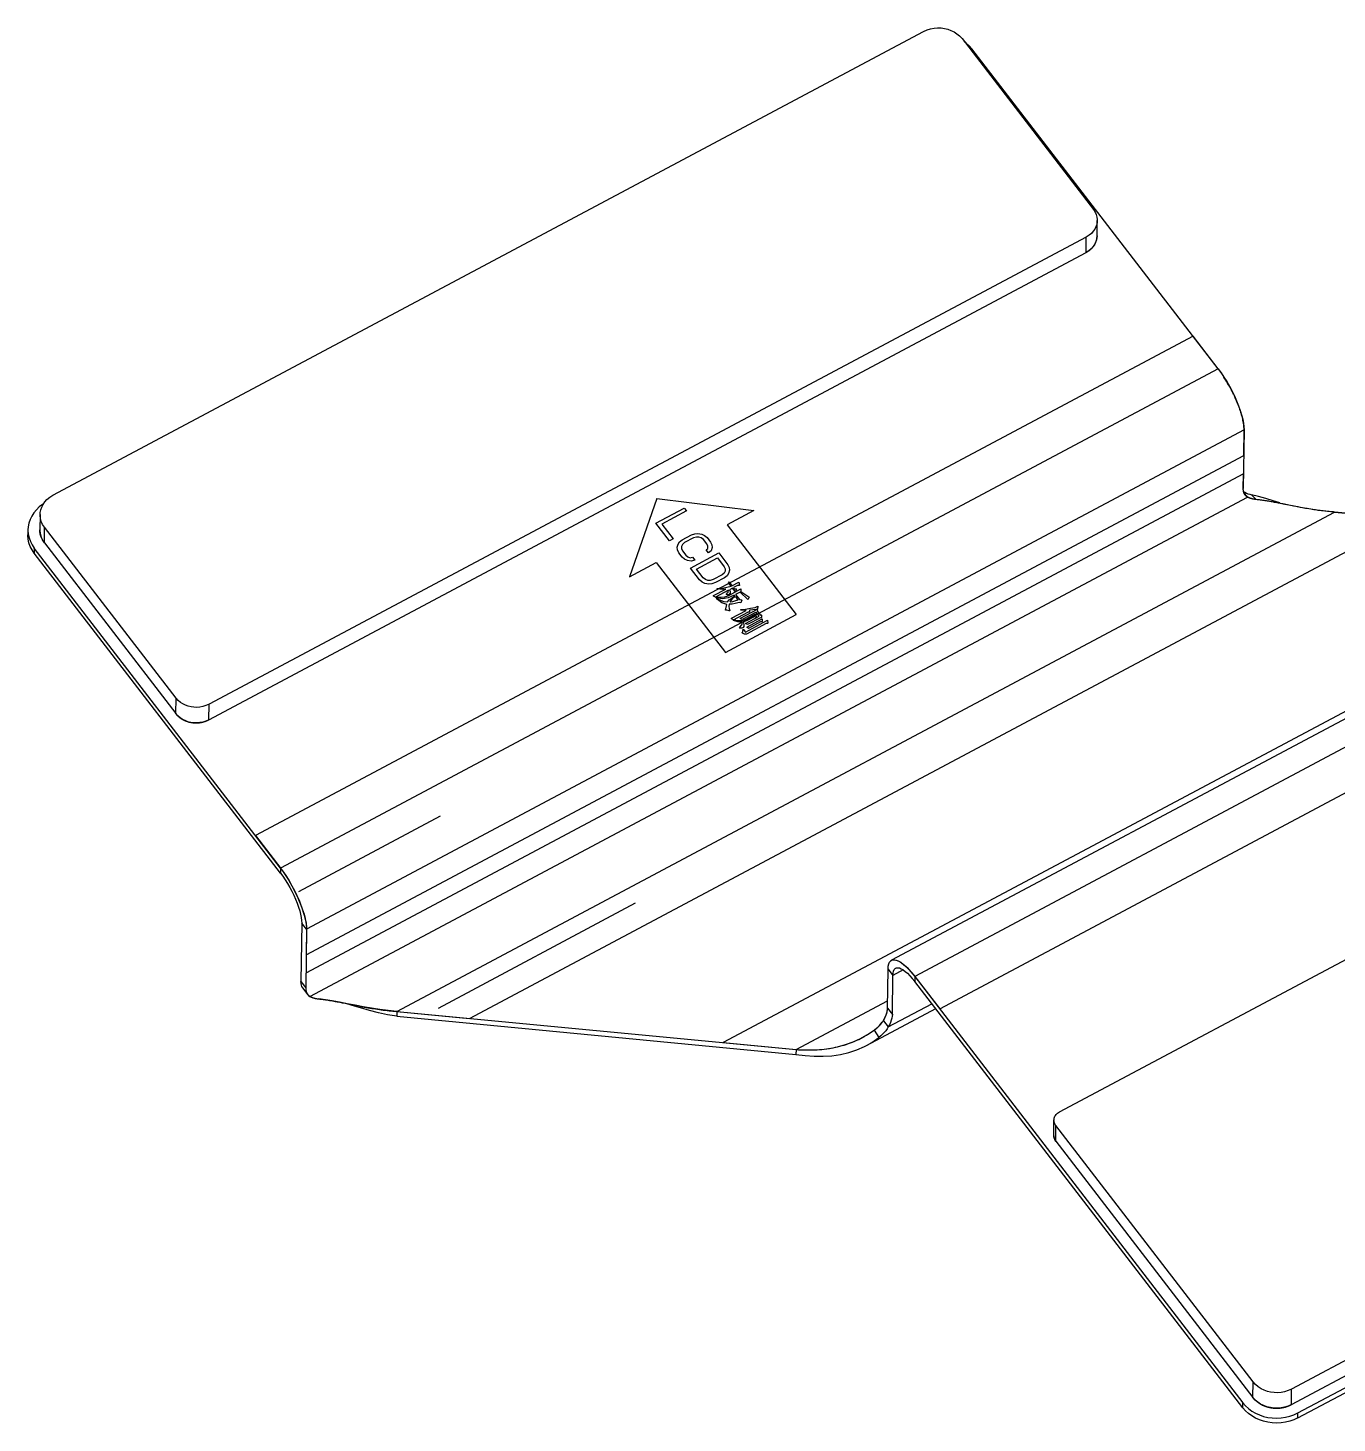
# Model space of a CAD drawing. Header units: millimetres. Extents: x 0 to 420, y 0 to 297.
# Drawn here: x 319.24 to 335.68, y 101.7 to 119.21 of the extents above; entities that cross this region are included whole.
import ezdxf

# ---------------------------------------------------------------- set-up
doc = ezdxf.new("R2010")
doc.units = ezdxf.units.MM
doc.header["$LTSCALE"] = 23.1
doc.layers.get('0').update_dxf_attribs({"linetype": 'CONTINUOUS'})
doc.layers.add('00_COSMETICS', color=7, linetype='CONTINUOUS')

msp = doc.modelspace()

# ---------------------------------------------------------------- linework, layer by layer
at = {"color": 7}
for p, q in [((334.1805, 114.9321), (331.0892, 118.9488)), ((334.5072, 114.1637), (334.4974, 113.428)), ((341.8527, 113.7746), (330.0805, 107.5056)), ((334.5017, 113.3906), (334.5178, 113.3807)), ((334.549, 113.3218), (334.505, 113.3789)), ((335.0179, 113.2298), (334.9227, 113.2485)), ((335.1165, 113.2102), (335.0179, 113.2298)), ((335.6409, 113.1334), (339.8865, 112.7276)), ((319.2375, 112.9102), (319.2367, 112.8484)), ((319.2412, 112.8545), (319.2513, 112.8084)), ((322.4083, 108.663), (319.317, 112.6797)), ((322.4075, 108.6012), (319.3162, 112.6179)), ((322.6744, 107.9734), (322.6647, 107.2377)), ((322.735, 107.8947), (322.7253, 107.1589)), ((330.0305, 106.9061), (330.037, 107.3958)), ((330.0911, 106.8273), (330.0976, 107.317)), ((334.4914, 101.8887), (330.3718, 107.2415)), ((330.3726, 107.3034), (334.4922, 101.9506)), ((322.6889, 107.1566), (322.7495, 107.0779)), ((323.307, 106.9396), (323.2283, 106.9641)), ((323.8688, 106.8643), (323.8679, 106.8025)), ((323.8688, 106.8643), (328.8818, 106.3852)), ((329.7651, 106.4364), (330.6349, 106.8996)), ((323.8679, 106.8025), (328.881, 106.3234)), ((329.9779, 106.7474), (330.0385, 106.6687)), ((328.8818, 106.3852), (328.881, 106.3234)), ((335.1832, 101.8229), (339.3876, 104.0618)), ((335.1824, 101.761), (339.3867, 104)), ((334.4922, 101.9506), (334.5254, 101.9124))]:
    msp.add_line(p, q, dxfattribs=at)
at = {"color": 9}
for p, q in [((334.1805, 114.9321), (322.4083, 108.663)), ((334.5072, 114.1637), (322.735, 107.8947)), ((342.1448, 113.5724), (330.3726, 107.3034)), ((334.6602, 113.2898), (334.6015, 113.3492)), ((322.7768, 107.0527), (334.549, 113.3218)), ((323.8688, 106.8643), (335.6409, 113.1334)), ((319.317, 112.6797), (319.3162, 112.6179)), ((322.4083, 108.663), (322.4075, 108.6012)), ((322.735, 107.8947), (322.6744, 107.9734)), ((330.037, 107.3958), (330.0976, 107.317)), ((330.2274, 107.3862), (330.0976, 107.317)), ((322.6647, 107.2377), (322.7253, 107.1589)), ((330.3726, 107.3034), (330.3718, 107.2415)), ((328.8818, 106.3852), (330.0317, 106.9976)), ((330.0305, 106.9061), (330.0911, 106.8273)), ((330.0385, 106.6687), (330.5877, 106.9611)), ((329.8615, 106.6289), (329.9195, 106.5361)), ((334.4914, 101.8887), (334.4922, 101.9506)), ((335.1824, 101.761), (335.1832, 101.8229))]:
    msp.add_line(p, q, dxfattribs=at)
at = {"color": 2}
for p, q in [((327.1356, 113.3032), (326.7904, 112.3197)), ((327.1225, 112.9944), (327.4782, 113.1838)), ((327.1356, 113.3032), (328.3538, 113.1523)), ((327.4782, 113.1838), (327.5068, 113.1467)), ((328.3538, 113.1523), (328.0168, 112.9728)), ((327.2942, 112.7713), (327.1225, 112.9944)), ((327.5068, 113.1467), (327.1965, 112.9814)), ((327.1965, 112.9814), (327.3396, 112.7955)), ((328.0168, 112.9728), (328.885, 111.8448)), ((327.4535, 112.7862), (327.567, 112.8467)), ((327.5956, 112.8095), (327.4821, 112.7491)), ((327.567, 112.8467), (327.6096, 112.8606)), ((327.6306, 112.8194), (327.5956, 112.8095)), ((327.6096, 112.8606), (327.6494, 112.8644)), ((327.6629, 112.8191), (327.6306, 112.8194)), ((327.6494, 112.8644), (327.6987, 112.8557)), ((327.6923, 112.8086), (327.6629, 112.8191)), ((327.719, 112.7878), (327.6923, 112.8086)), ((327.6987, 112.8557), (327.7329, 112.839)), ((327.7329, 112.839), (327.7644, 112.812)), ((327.7644, 112.812), (327.8073, 112.7562)), ((327.3396, 112.7955), (327.2942, 112.7713)), ((327.3885, 112.6905), (327.3996, 112.7314)), ((327.3924, 112.6576), (327.3885, 112.6905)), ((327.4087, 112.6226), (327.3924, 112.6576)), ((327.3996, 112.7314), (327.4204, 112.7599)), ((327.4516, 112.5668), (327.4087, 112.6226)), ((327.4204, 112.7599), (327.4535, 112.7862)), ((327.4434, 112.7023), (327.4426, 112.6756)), ((327.4426, 112.6756), (327.4541, 112.6468)), ((327.4566, 112.7267), (327.4434, 112.7023)), ((327.4541, 112.6468), (327.497, 112.591)), ((327.4821, 112.7491), (327.4566, 112.7267)), ((327.7619, 112.7321), (327.719, 112.7878)), ((327.7546, 112.6583), (327.7726, 112.6766)), ((327.7832, 112.6211), (327.7546, 112.6583)), ((327.7734, 112.7033), (327.7619, 112.7321)), ((327.7726, 112.6766), (327.7734, 112.7033)), ((327.8163, 112.6475), (327.7832, 112.6211)), ((327.8073, 112.7562), (327.8236, 112.7212)), ((327.8275, 112.6884), (327.8163, 112.6475)), ((327.8236, 112.7212), (327.8275, 112.6884)), ((326.7904, 112.3197), (327.1274, 112.4992)), ((327.1274, 112.4992), (327.9956, 111.3711)), ((327.483, 112.5399), (327.4516, 112.5668)), ((327.5172, 112.5232), (327.483, 112.5399)), ((327.497, 112.591), (327.5236, 112.5703)), ((327.5666, 112.5145), (327.5172, 112.5232)), ((327.5236, 112.5703), (327.5531, 112.5597)), ((327.5531, 112.5597), (327.5806, 112.5656)), ((327.5565, 112.4305), (327.9122, 112.6199)), ((327.6092, 112.5284), (327.5666, 112.5145)), ((327.5806, 112.5656), (327.6092, 112.5284)), ((327.6305, 112.4175), (327.8954, 112.5586)), ((327.8954, 112.5586), (327.9813, 112.447)), ((327.9122, 112.6199), (328.0267, 112.4712)), ((327.9813, 112.447), (327.9928, 112.4182)), ((328.0267, 112.4712), (328.0429, 112.4362)), ((327.671, 112.2818), (327.5565, 112.4305)), ((327.7164, 112.306), (327.6305, 112.4175)), ((327.7024, 112.2548), (327.671, 112.2818)), ((327.743, 112.2852), (327.7164, 112.306)), ((327.7725, 112.2747), (327.743, 112.2852)), ((327.8047, 112.2744), (327.7725, 112.2747)), ((327.8398, 112.2843), (327.8047, 112.2744)), ((327.9533, 112.3447), (327.8398, 112.2843)), ((327.9819, 112.3076), (327.8684, 112.2471)), ((327.9788, 112.3671), (327.9533, 112.3447)), ((327.9919, 112.3915), (327.9788, 112.3671)), ((328.015, 112.3339), (327.9819, 112.3076)), ((327.9928, 112.4182), (327.9919, 112.3915)), ((328.0357, 112.3624), (328.015, 112.3339)), ((328.0469, 112.4033), (328.0357, 112.3624)), ((328.0429, 112.4362), (328.0469, 112.4033)), ((327.7366, 112.2381), (327.7024, 112.2548)), ((327.786, 112.2294), (327.7366, 112.2381)), ((327.8258, 112.2331), (327.786, 112.2294)), ((327.8684, 112.2471), (327.8258, 112.2331)), ((327.846, 112.0854), (327.9984, 112.1666)), ((328.0335, 112.152), (327.8698, 112.0648)), ((327.8887, 112.1747), (327.9577, 112.1782)), ((327.8923, 112.17), (327.8887, 112.1747)), ((327.9536, 112.1627), (327.8923, 112.17)), ((327.9984, 112.1666), (327.9536, 112.1627)), ((327.9577, 112.1782), (328.0137, 112.1881)), ((328.0065, 112.1043), (328.0142, 112.1151)), ((328.0102, 112.0996), (328.0065, 112.1043)), ((328.0231, 112.0932), (328.0102, 112.0996)), ((328.0137, 112.1881), (328.0662, 112.2027)), ((328.0142, 112.1151), (328.0275, 112.1288)), ((328.0275, 112.1288), (328.0335, 112.152)), ((328.0335, 112.2452), (328.0411, 112.2559)), ((328.0662, 112.2027), (328.0335, 112.2452)), ((328.036, 112.0867), (328.1884, 112.1679)), ((328.0533, 112.1159), (328.038, 112.0945)), ((328.0411, 112.2559), (328.0775, 112.2087)), ((328.0843, 112.1791), (328.0448, 112.158)), ((328.0448, 112.158), (328.0537, 112.1361)), ((328.0537, 112.1361), (328.0533, 112.1159)), ((328.0775, 112.2087), (328.1622, 112.2538)), ((328.117, 112.1366), (328.0843, 112.1791)), ((328.1464, 112.2121), (328.0956, 112.1851)), ((328.0956, 112.1851), (328.1065, 112.1709)), ((328.1065, 112.1709), (328.1307, 112.1705)), ((328.1227, 112.1396), (328.117, 112.1366)), ((328.1784, 112.1293), (328.1219, 112.0992)), ((328.1219, 112.0992), (328.1728, 112.0331)), ((328.1344, 112.1658), (328.1227, 112.1396)), ((328.1307, 112.1705), (328.1344, 112.1658)), ((328.1707, 112.2117), (328.1464, 112.2121)), ((328.1622, 112.2538), (328.1707, 112.2117)), ((328.2752, 112.0344), (328.1784, 112.1293)), ((328.1884, 112.1679), (328.1897, 112.1353)), ((328.1897, 112.1353), (328.2889, 112.0683)), ((327.844, 112.0777), (327.846, 112.0854)), ((327.8698, 112.0648), (327.844, 112.0777)), ((327.8771, 112.0554), (327.8791, 112.0631)), ((327.9049, 112.0502), (327.8771, 112.0554)), ((327.8791, 112.0631), (327.8847, 112.0661)), ((327.888, 112.0412), (327.8843, 112.0459)), ((327.8843, 112.0459), (327.8936, 112.0442)), ((327.8847, 112.0661), (327.9424, 112.0635)), ((327.9118, 112.0206), (327.888, 112.0412)), ((327.8936, 112.0442), (327.9416, 112.0232)), ((327.9569, 112.0447), (327.9049, 112.0502)), ((327.9485, 111.9936), (327.9118, 112.0206)), ((327.9416, 112.0232), (327.9767, 112.0086)), ((327.9424, 112.0635), (327.9872, 112.0674)), ((328.0115, 111.9738), (327.9485, 111.9936)), ((328.0279, 112.0558), (327.9569, 112.0447)), ((327.9767, 112.0086), (328.0195, 112.0047)), ((327.9872, 112.0674), (328.036, 112.0867)), ((327.997, 111.8996), (328.0115, 111.9738)), ((328.0195, 112.0047), (328.0405, 112.0292)), ((328.038, 112.0945), (328.0231, 112.0932)), ((328.105, 112.0902), (328.0279, 112.0558)), ((328.0413, 111.9764), (328.0389, 111.9485)), ((328.0389, 111.9485), (328.0421, 111.9236)), ((328.0405, 112.0292), (328.0651, 112.049)), ((328.0804, 111.9773), (328.0413, 111.9764)), ((328.0421, 111.9236), (328.049, 111.894)), ((328.053, 112.0026), (328.0683, 112.0241)), ((328.0828, 112.0052), (328.053, 112.0026)), ((328.0651, 112.049), (328.1122, 112.0808)), ((328.0683, 112.0241), (328.0969, 112.0593)), ((328.1159, 111.9829), (328.0804, 111.9773)), ((328.1091, 112.0125), (328.0828, 112.0052)), ((328.0969, 112.0593), (328.1195, 112.0713)), ((328.1122, 112.0808), (328.105, 112.0902)), ((328.1522, 112.0288), (328.1091, 112.0125)), ((328.1684, 111.9975), (328.1159, 111.9829)), ((328.1195, 112.0713), (328.1522, 112.0288)), ((328.1869, 111.994), (328.1684, 111.9975)), ((328.1728, 112.0331), (328.197, 112.0327)), ((328.2006, 112.028), (328.1869, 111.994)), ((328.197, 112.0327), (328.2006, 112.028)), ((328.2487, 111.9138), (328.3104, 111.9267)), ((328.2809, 112.0374), (328.2752, 112.0344)), ((328.2926, 112.0636), (328.2809, 112.0374)), ((328.2889, 112.0683), (328.2926, 112.0636)), ((328.3104, 111.9267), (328.3665, 111.9366)), ((328.3665, 111.9366), (328.404, 111.9499)), ((328.404, 111.9499), (328.3996, 111.9142)), ((327.9956, 111.3711), (328.885, 111.8448)), ((328.0119, 111.9008), (327.997, 111.8996)), ((328.0305, 111.8974), (328.0119, 111.9008)), ((328.0434, 111.891), (328.0305, 111.8974)), ((328.049, 111.894), (328.0434, 111.891)), ((328.0713, 111.7927), (328.0733, 111.8004)), ((328.0713, 111.7927), (328.1342, 111.7729)), ((328.0733, 111.8004), (328.254, 111.8966)), ((328.0951, 111.7721), (328.0971, 111.7798)), ((328.1488, 111.7541), (328.0951, 111.7721)), ((328.0971, 111.7798), (328.2778, 111.876)), ((328.1342, 111.7729), (328.1677, 111.7708)), ((328.1766, 111.7489), (328.1488, 111.7541)), ((328.1677, 111.7708), (328.2068, 111.7717)), ((328.2064, 111.7515), (328.1766, 111.7489)), ((328.183, 111.7923), (328.185, 111.8)), ((328.2052, 111.7841), (328.183, 111.7923)), ((328.185, 111.8), (328.3996, 111.9142)), ((328.187, 111.9009), (328.189, 111.9086)), ((328.254, 111.8966), (328.187, 111.9009)), ((328.189, 111.9086), (328.2487, 111.9138)), ((328.3802, 111.8773), (328.2052, 111.7841)), ((328.2061, 111.7313), (328.2064, 111.7515)), ((328.2068, 111.7717), (328.25, 111.788)), ((328.2589, 111.7661), (328.2214, 111.7528)), ((328.2214, 111.7528), (328.2279, 111.703)), ((328.2452, 111.7322), (328.4202, 111.8254)), ((328.2469, 111.6266), (328.5235, 111.7739)), ((328.25, 111.788), (328.3742, 111.8541)), ((328.3549, 111.8172), (328.2589, 111.7661)), ((328.263, 111.6884), (328.4549, 111.7906)), ((328.4347, 111.8065), (328.271, 111.7193)), ((328.2927, 111.8773), (328.2778, 111.876)), ((328.4356, 111.7537), (328.2831, 111.6725)), ((328.2983, 111.8803), (328.2927, 111.8773)), ((328.2987, 111.9005), (328.2983, 111.8803)), ((328.379, 111.91), (328.2987, 111.9005)), ((328.3734, 111.8138), (328.3549, 111.8172)), ((328.3791, 111.8168), (328.3734, 111.8138)), ((328.3742, 111.8541), (328.3791, 111.8168)), ((328.3939, 111.9112), (328.379, 111.91)), ((328.4202, 111.8254), (328.3802, 111.8773)), ((328.3939, 111.9112), (328.3972, 111.8863)), ((328.3972, 111.8863), (328.4335, 111.8391)), ((328.4335, 111.8391), (328.4541, 111.8434)), ((328.444, 111.8048), (328.4347, 111.8065)), ((328.4505, 111.755), (328.4356, 111.7537)), ((328.4497, 111.8078), (328.444, 111.8048)), ((328.4541, 111.8434), (328.4484, 111.8404)), ((328.4484, 111.8404), (328.4497, 111.8078)), ((328.4562, 111.758), (328.4505, 111.755)), ((328.4549, 111.7906), (328.4562, 111.758)), ((328.5235, 111.7739), (328.5284, 111.7365)), ((328.1734, 111.6806), (328.1754, 111.6884)), ((328.177, 111.6759), (328.1734, 111.6806)), ((328.1754, 111.6884), (328.202, 111.7159)), ((328.2012, 111.6755), (328.177, 111.6759)), ((328.2182, 111.6845), (328.2012, 111.6755)), ((328.202, 111.7159), (328.2061, 111.7313)), ((328.2021, 111.6227), (328.2134, 111.6287)), ((328.2094, 111.6133), (328.2021, 111.6227)), ((328.2352, 111.6004), (328.2094, 111.6133)), ((328.2134, 111.6287), (328.2154, 111.6364)), ((328.2154, 111.6364), (328.2158, 111.6566)), ((328.2158, 111.6566), (328.2178, 111.6643)), ((328.2178, 111.6643), (328.2469, 111.6266)), ((328.2258, 111.6953), (328.2182, 111.6845)), ((328.2279, 111.703), (328.2258, 111.6953)), ((328.2445, 111.5987), (328.2352, 111.6004)), ((328.2594, 111.6), (328.2445, 111.5987)), ((328.271, 111.7193), (328.2452, 111.7322)), ((328.5078, 111.7322), (328.2594, 111.6)), ((328.2831, 111.6725), (328.263, 111.6884)), ((328.5227, 111.7335), (328.5078, 111.7322)), ((328.5284, 111.7365), (328.5227, 111.7335)), ((324.4145, 109.3143), (322.636, 108.3672)), ((326.8632, 108.2217), (324.3862, 106.9026))]:
    msp.add_line(p, q, dxfattribs=at)
at = {"color": 7}
for points in [[(331.0892, 118.9488), (331.056, 118.9869), (331.0184, 119.0214), (330.9937, 119.0395)], [(334.1805, 114.9321), (334.2177, 114.8815), (334.254, 114.8279), (334.2896, 114.7708), (334.3239, 114.7116), (334.356, 114.6513), (334.3858, 114.5903), (334.4133, 114.5288), (334.4378, 114.4681), (334.4588, 114.4095), (334.4763, 114.3533), (334.49, 114.2996), (334.4999, 114.2496), (334.5056, 114.2045), (334.5072, 114.1637)], [(334.5216, 113.3469), (334.5202, 113.3488), (334.5101, 113.3656), (334.5029, 113.3844), (334.4987, 113.4052), (334.4974, 113.428)], [(334.5178, 113.3807), (334.5358, 113.3714), (334.5558, 113.363), (334.5777, 113.3556), (334.6015, 113.3492)], [(334.549, 113.3218), (334.5332, 113.3342), (334.5216, 113.3469)], [(334.9553, 113.2473), (334.8743, 113.2727), (334.7785, 113.302), (334.6875, 113.3278), (334.6015, 113.3492)], [(319.4288, 113.2323), (319.4212, 113.2277), (319.3801, 113.1966), (319.3432, 113.1615), (319.3112, 113.1233), (319.2847, 113.0822), (319.2638, 113.0389), (319.2488, 112.9939), (319.24, 112.9478), (319.2375, 112.9102)], [(334.6602, 113.2898), (334.6364, 113.2931), (334.6147, 113.2974), (334.595, 113.3026), (334.5775, 113.3085), (334.5621, 113.3149), (334.549, 113.3218)], [(334.9227, 113.2485), (334.8312, 113.2653), (334.7436, 113.2794), (334.6602, 113.2898)], [(335.6409, 113.1334), (335.5335, 113.1428), (335.4269, 113.1561), (335.3215, 113.1724), (335.2179, 113.1907), (335.1165, 113.2102)], [(319.3162, 112.6179), (319.2884, 112.6589), (319.2665, 112.7017), (319.2504, 112.7466), (319.2404, 112.7926), (319.2367, 112.8393), (319.2367, 112.8484)], [(319.2375, 112.9102), (319.2375, 112.9011), (319.2412, 112.8545)], [(319.2513, 112.8084), (319.2673, 112.7636), (319.2892, 112.7208), (319.317, 112.6797)], [(322.4075, 108.6012), (322.4379, 108.5599), (322.4675, 108.5161), (322.4967, 108.4695), (322.5247, 108.421), (322.5509, 108.3718), (322.5753, 108.322), (322.5977, 108.2717), (322.6178, 108.2221), (322.6349, 108.1742), (322.6491, 108.1283), (322.6604, 108.0845), (322.6685, 108.0436), (322.6731, 108.0067), (322.6744, 107.9734)], [(322.4083, 108.663), (322.4455, 108.6125), (322.4818, 108.5589), (322.5175, 108.5018), (322.5517, 108.4425), (322.5838, 108.3823), (322.6137, 108.3213), (322.6412, 108.2597), (322.6657, 108.199), (322.6867, 108.1405), (322.7041, 108.0842), (322.7179, 108.0306), (322.7277, 107.9806), (322.7334, 107.9354), (322.735, 107.8947)], [(330.037, 107.3958), (330.0396, 107.431), (330.0462, 107.4601), (330.0571, 107.4832), (330.0718, 107.4999), (330.0805, 107.5056)], [(330.0805, 107.5056), (330.0901, 107.5096), (330.1119, 107.5126), (330.1372, 107.5086), (330.1653, 107.4979), (330.1957, 107.4806), (330.2283, 107.4568), (330.2629, 107.4266), (330.2989, 107.3906), (330.3354, 107.3496), (330.3726, 107.3034)], [(330.0976, 107.317), (330.0997, 107.3458), (330.1052, 107.3696), (330.114, 107.3885), (330.126, 107.402), (330.1331, 107.4067)], [(330.1331, 107.4067), (330.141, 107.41), (330.1588, 107.4125), (330.1794, 107.4092), (330.2024, 107.4005), (330.2273, 107.3863), (330.2539, 107.3669), (330.2822, 107.3422), (330.3116, 107.3128), (330.3414, 107.2793), (330.3718, 107.2415)], [(322.6889, 107.1566), (322.6875, 107.1585), (322.6773, 107.1753), (322.6701, 107.1942), (322.6659, 107.2149), (322.6647, 107.2377)], [(322.7253, 107.1589), (322.7265, 107.1362), (322.7307, 107.1154), (322.738, 107.0965), (322.7481, 107.0797), (322.7495, 107.0779)], [(322.7495, 107.0779), (322.761, 107.0652), (322.7768, 107.0527)], [(322.7768, 107.0527), (322.79, 107.0459), (322.8053, 107.0395), (322.8229, 107.0336), (322.8425, 107.0283), (322.8643, 107.0241), (322.888, 107.0208)], [(323.3443, 106.9412), (323.2457, 106.9607), (323.1506, 106.9794), (323.059, 106.9963), (322.9714, 107.0104), (322.888, 107.0208)], [(323.8679, 106.8025), (323.7527, 106.8227), (323.6383, 106.8476), (323.5255, 106.8761), (323.4149, 106.9072), (323.307, 106.9396)], [(323.8688, 106.8643), (323.7614, 106.8738), (323.6547, 106.8871), (323.5493, 106.9034), (323.4458, 106.9217), (323.3443, 106.9412)], [(329.9779, 106.7474), (329.9935, 106.7762), (330.0064, 106.8041), (330.0166, 106.8312), (330.0241, 106.8574), (330.0287, 106.8823), (330.0305, 106.9061)], [(329.8615, 106.6289), (329.8864, 106.6481), (329.9092, 106.6674), (329.9299, 106.687), (329.9482, 106.7069), (329.9642, 106.727), (329.9779, 106.7474)], [(330.0385, 106.6687), (330.0243, 106.6446), (330.0077, 106.6214), (329.9888, 106.599), (329.9677, 106.5774), (329.9446, 106.5565), (329.9195, 106.5361)], [(330.0911, 106.8273), (330.0893, 106.8035), (330.0847, 106.7786), (330.0773, 106.7525), (330.067, 106.7253), (330.0541, 106.6974), (330.0385, 106.6687)], [(328.8818, 106.3852), (328.9884, 106.3804), (329.0944, 106.381), (329.1993, 106.3874), (329.3026, 106.4004), (329.4038, 106.4202), (329.5024, 106.4472), (329.5977, 106.4816), (329.6895, 106.5234), (329.7125, 106.5353)], [(329.7125, 106.5353), (329.7775, 106.5725), (329.8615, 106.6289)], [(329.7651, 106.4364), (329.8328, 106.4757), (329.9195, 106.5361)], [(328.881, 106.3234), (328.9954, 106.309), (329.1091, 106.3011), (329.2214, 106.3004), (329.3317, 106.3077), (329.4396, 106.3234), (329.5442, 106.3479), (329.6448, 106.3814), (329.7411, 106.424), (329.7651, 106.4364)], [(335.1824, 101.761), (335.1333, 101.7381), (335.0821, 101.72), (335.0283, 101.7068), (334.9732, 101.6987), (334.9172, 101.6958), (334.8612, 101.6981), (334.8059, 101.7057), (334.7518, 101.7184), (334.6998, 101.736), (334.6504, 101.7584), (334.6043, 101.7852), (334.5621, 101.8161), (334.5245, 101.8506), (334.4914, 101.8887)], [(334.5254, 101.9124), (334.5629, 101.878), (334.6052, 101.8471), (334.6512, 101.8202), (334.7006, 101.7979), (334.7526, 101.7802), (334.8067, 101.7676), (334.862, 101.76), (334.9181, 101.7577), (334.974, 101.7606), (335.0292, 101.7687), (335.0829, 101.7819), (335.1341, 101.7999), (335.1832, 101.8229)]]:
    msp.add_lwpolyline(points, dxfattribs=at)
at = {"layer": '00_COSMETICS', "color": 6}
for p, q in [((319.5506, 113.3441), (330.4819, 119.1654)), ((330.9656, 119.076), (332.6162, 116.9312)), ((332.6614, 116.5989), (332.6639, 116.7933)), ((332.5263, 116.5859), (321.511, 110.7199)), ((319.3901, 113.1022), (319.3875, 112.9079)), ((321.0964, 110.7965), (319.4457, 112.9413)), ((332.1893, 105.6027), (343.457, 111.603)), ((334.6209, 102.2122), (332.1444, 105.43)), ((339.3089, 104.3617), (335.1046, 102.1228))]:
    msp.add_line(p, q, dxfattribs=at)
at = {"layer": '00_COSMETICS', "color": 9}
for p, q in [((332.5238, 116.3915), (332.5263, 116.5859)), ((319.4431, 112.7469), (319.4457, 112.9413)), ((321.0938, 110.6021), (321.0964, 110.7965)), ((321.5084, 110.5255), (321.511, 110.7199)), ((332.1418, 105.2356), (332.1444, 105.43)), ((334.6183, 102.0178), (334.6209, 102.2122)), ((335.102, 101.9284), (335.1046, 102.1228))]:
    msp.add_line(p, q, dxfattribs=at)
at = {"layer": '00_COSMETICS', "color": 7}
for p, q in [((321.5084, 110.5255), (332.5238, 116.3915)), ((332.6082, 116.4593), (332.6103, 116.4619)), ((333.8669, 115.3394), (322.0948, 109.0704)), ((334.1805, 114.9321), (333.8669, 115.3394)), ((334.2184, 114.8805), (334.2113, 114.8905)), ((334.2545, 114.8271), (334.2476, 114.8377)), ((334.3565, 114.6503), (334.3504, 114.6622)), ((334.4592, 114.4082), (334.4554, 114.4194)), ((334.4766, 114.3521), (334.4759, 114.3545)), ((334.5001, 114.2486), (334.4998, 114.2504)), ((334.5056, 114.2038), (334.5055, 114.2053)), ((334.503, 113.8438), (334.5072, 114.1637)), ((322.7308, 107.5748), (334.503, 113.8438)), ((334.4999, 113.6133), (322.7277, 107.3443)), ((334.4974, 113.428), (334.4999, 113.6133)), ((334.4975, 113.4226), (334.4974, 113.428)), ((334.5033, 113.383), (334.503, 113.3842)), ((330.6862, 106.896), (342.4583, 113.1651)), ((334.8909, 113.2545), (334.8613, 113.2599)), ((334.9939, 113.2345), (334.9345, 113.2462)), ((335.0546, 113.2225), (334.9939, 113.2345)), ((335.1269, 113.2082), (335.0546, 113.2225)), ((335.1562, 113.2025), (335.1269, 113.2082)), ((335.1857, 113.1968), (335.1562, 113.2025)), ((335.2154, 113.1912), (335.1857, 113.1968)), ((335.24, 113.1867), (335.2154, 113.1912)), ((335.2596, 113.1831), (335.24, 113.1867)), ((335.2793, 113.1796), (335.2596, 113.1831)), ((335.2991, 113.1762), (335.2793, 113.1796)), ((335.3189, 113.1728), (335.2991, 113.1762)), ((335.3438, 113.1687), (335.3189, 113.1728)), ((335.3639, 113.1655), (335.3438, 113.1687)), ((335.384, 113.1624), (335.3639, 113.1655)), ((335.404, 113.1594), (335.384, 113.1624)), ((335.424, 113.1565), (335.404, 113.1594)), ((335.4392, 113.1544), (335.424, 113.1565)), ((335.4595, 113.1517), (335.4392, 113.1544)), ((335.4799, 113.1491), (335.4595, 113.1517)), ((335.5004, 113.1466), (335.4799, 113.1491)), ((324.7831, 106.7769), (336.5553, 113.046)), ((335.5208, 113.1442), (335.5004, 113.1466)), ((335.535, 113.1427), (335.5208, 113.1442)), ((335.5562, 113.1405), (335.535, 113.1427)), ((335.5773, 113.1385), (335.5562, 113.1405)), ((335.5985, 113.1366), (335.5773, 113.1385)), ((336.5553, 113.046), (335.6409, 113.1334)), ((319.3876, 112.9121), (319.3875, 112.9076)), ((319.3922, 112.857), (319.3929, 112.8535)), ((319.4431, 112.7469), (321.0938, 110.6021)), ((339.7396, 112.7416), (327.9674, 106.4726)), ((321.1755, 110.5314), (321.1785, 110.5296)), ((321.3954, 110.4896), (321.399, 110.4901)), ((322.0948, 109.0704), (322.4118, 108.6585)), ((322.4118, 108.6585), (322.4187, 108.6493)), ((322.4304, 108.6335), (322.4414, 108.6183)), ((322.735, 107.8947), (322.7308, 107.5748)), ((330.0305, 106.9061), (330.037, 107.3958)), ((330.0395, 107.4305), (330.0397, 107.4317)), ((330.0461, 107.4596), (330.0464, 107.4606)), ((330.0714, 107.4996), (330.0726, 107.5005)), ((322.7277, 107.3443), (322.7253, 107.1589)), ((330.3726, 107.3034), (330.6862, 106.896)), ((322.773, 107.0554), (322.7768, 107.0527)), ((322.7889, 107.0464), (322.7911, 107.0454)), ((322.9122, 107.0181), (322.9285, 107.0162)), ((322.9285, 107.0162), (322.945, 107.014)), ((322.945, 107.014), (322.9617, 107.0117)), ((322.9617, 107.0117), (322.9739, 107.01)), ((322.9739, 107.01), (322.9902, 107.0076)), ((322.9902, 107.0076), (323.0066, 107.005)), ((323.0066, 107.005), (323.0232, 107.0023)), ((323.0232, 107.0023), (323.04, 106.9995)), ((323.04, 106.9995), (323.0623, 106.9957)), ((323.0623, 106.9957), (323.079, 106.9927)), ((323.079, 106.9927), (323.0959, 106.9897)), ((323.1307, 106.9832), (323.1537, 106.9788)), ((323.1537, 106.9788), (323.1837, 106.973)), ((323.1837, 106.973), (323.2217, 106.9655)), ((323.2217, 106.9655), (323.3236, 106.9453)), ((323.3236, 106.9453), (323.3671, 106.9367)), ((323.8688, 106.8643), (324.7831, 106.7769)), ((329.9082, 106.6665), (329.9102, 106.6683)), ((329.9288, 106.686), (329.9309, 106.6881)), ((329.9474, 106.706), (329.9488, 106.7076)), ((329.9635, 106.726), (329.9647, 106.7277)), ((329.7158, 106.5371), (329.7285, 106.544)), ((329.7746, 106.5708), (329.7789, 106.5734)), ((327.9674, 106.4726), (328.8818, 106.3852)), ((332.1184, 105.2934), (332.1187, 105.2911)), ((332.1418, 105.2356), (334.6183, 102.0178)), ((335.102, 101.9284), (339.3064, 104.1673)), ((334.7136, 101.9352), (334.7172, 101.9332)), ((334.9702, 101.8864), (334.9745, 101.887))]:
    msp.add_line(p, q, dxfattribs=at)
at = {"layer": '00_COSMETICS', "color": 6}
for points in [[(330.4819, 119.1654), (330.5264, 119.185), (330.5708, 119.1992), (330.6153, 119.2076), (330.6594, 119.2109), (330.7029, 119.2098), (330.7455, 119.2041), (330.787, 119.1942), (330.827, 119.1799), (330.8655, 119.1614), (330.9017, 119.138), (330.935, 119.1095), (330.9656, 119.076)], [(332.6162, 116.9312), (332.6366, 116.8994), (332.6514, 116.8676), (332.6602, 116.8357), (332.6638, 116.8042), (332.664, 116.7933)], [(332.664, 116.7933), (332.6628, 116.7731), (332.6572, 116.7427), (332.6472, 116.7131), (332.6326, 116.6845), (332.6137, 116.6571), (332.5899, 116.6314), (332.5607, 116.6077), (332.5263, 116.5859)], [(332.6614, 116.5989), (332.6603, 116.5803), (332.6546, 116.5483), (332.6439, 116.5173), (332.6286, 116.4877), (332.6093, 116.4605), (332.5855, 116.4354), (332.557, 116.4124), (332.5238, 116.3915)], [(319.39, 113.1022), (319.3914, 113.1257), (319.398, 113.1612), (319.4097, 113.1958), (319.4266, 113.2291), (319.4487, 113.2611), (319.4765, 113.2911), (319.5105, 113.3188), (319.5506, 113.3441)], [(319.4457, 112.9413), (319.4219, 112.9785), (319.4048, 113.0156), (319.3945, 113.0527), (319.3902, 113.0895), (319.39, 113.1022)], [(319.4431, 112.7469), (319.42, 112.7827), (319.4031, 112.8187), (319.3925, 112.8552), (319.3878, 112.892), (319.3875, 112.9079)], [(321.511, 110.7199), (321.4728, 110.7031), (321.4348, 110.6909), (321.3967, 110.6837), (321.3588, 110.6809), (321.3216, 110.6819), (321.285, 110.6867), (321.2495, 110.6952), (321.2151, 110.7074), (321.1822, 110.7234), (321.1512, 110.7434), (321.1226, 110.7678), (321.0964, 110.7965)], [(321.5084, 110.5255), (321.4717, 110.5091), (321.4347, 110.4972), (321.3973, 110.4897), (321.3595, 110.4866), (321.3208, 110.4874), (321.2825, 110.4923), (321.2452, 110.5014), (321.2097, 110.5143), (321.1769, 110.5305), (321.1466, 110.5504), (321.1189, 110.5743), (321.0938, 110.6021)], [(332.1179, 105.3041), (332.1205, 105.4999), (332.1216, 105.5122), (332.124, 105.5243), (332.1278, 105.5362), (332.1329, 105.5476), (332.1394, 105.5586), (332.1472, 105.569), (332.1563, 105.5786), (332.1664, 105.5874), (332.1774, 105.5954), (332.1893, 105.6027)], [(332.1444, 105.43), (332.1371, 105.4408), (332.1311, 105.452), (332.1263, 105.4636), (332.1229, 105.4755), (332.121, 105.4876), (332.1205, 105.4985)], [(332.1418, 105.2356), (332.1303, 105.2542), (332.1225, 105.2729), (332.1185, 105.2918), (332.1179, 105.3041)], [(335.1046, 102.1228), (335.0601, 102.1031), (335.0157, 102.089), (334.9712, 102.0806), (334.9271, 102.0772), (334.8836, 102.0784), (334.841, 102.084), (334.7995, 102.0939), (334.7595, 102.1082), (334.721, 102.1268), (334.6848, 102.1501), (334.6515, 102.1786), (334.6209, 102.2122)], [(335.102, 101.9284), (335.0593, 101.9093), (335.0161, 101.8953), (334.9724, 101.8866), (334.9283, 101.8829), (334.8832, 101.8839), (334.8384, 101.8896), (334.795, 101.9002), (334.7535, 101.9152), (334.7153, 101.9342), (334.68, 101.9574), (334.6477, 101.9853), (334.6183, 102.0178)]]:
    msp.add_lwpolyline(points, dxfattribs=at)
at = {"layer": '00_COSMETICS', "color": 7}
for points in [[(332.6103, 116.4619), (332.6119, 116.4638), (332.6134, 116.4657), (332.6149, 116.4677), (332.6164, 116.4697), (332.6178, 116.4716), (332.6193, 116.4736), (332.6207, 116.4756), (332.6221, 116.4776), (332.6234, 116.4797), (332.6248, 116.4817), (332.6261, 116.4837), (332.6274, 116.4858), (332.6287, 116.4878)], [(332.6287, 116.4878), (332.6307, 116.4912), (332.6327, 116.4947), (332.6346, 116.4981), (332.6365, 116.5016), (332.6383, 116.5051), (332.64, 116.5086), (332.6416, 116.5121), (332.6432, 116.5157), (332.6448, 116.5192), (332.6462, 116.5228), (332.6476, 116.5264), (332.6489, 116.53), (332.6502, 116.5337), (332.6514, 116.5373), (332.6525, 116.541), (332.6536, 116.5446), (332.6546, 116.5483), (332.6556, 116.5522), (332.6565, 116.5561), (332.6573, 116.5601), (332.658, 116.564)], [(332.658, 116.564), (332.6585, 116.5665), (332.6589, 116.5689), (332.6593, 116.5714), (332.6596, 116.5739), (332.6599, 116.5764), (332.6602, 116.5789), (332.6604, 116.5814), (332.6607, 116.5839), (332.6609, 116.5864), (332.661, 116.5889), (332.6612, 116.5914), (332.6613, 116.5939), (332.6613, 116.5964), (332.6614, 116.5989)], [(332.5238, 116.3915), (332.5274, 116.3936), (332.531, 116.3956), (332.5346, 116.3977), (332.5381, 116.3998), (332.5415, 116.4019), (332.5449, 116.4041), (332.5483, 116.4063), (332.5516, 116.4085), (332.5549, 116.4107), (332.5581, 116.413), (332.5613, 116.4153), (332.5644, 116.4176), (332.5675, 116.42), (332.5705, 116.4224), (332.5735, 116.4248), (332.5764, 116.4273), (332.5793, 116.4297), (332.5821, 116.4323), (332.5849, 116.4348), (332.5857, 116.4355)], [(332.5857, 116.4355), (332.5876, 116.4373), (332.5894, 116.439), (332.5912, 116.4408), (332.593, 116.4426), (332.5948, 116.4444), (332.5966, 116.4462), (332.5983, 116.4481), (332.6, 116.4499), (332.6017, 116.4518), (332.6034, 116.4536), (332.605, 116.4555), (332.6066, 116.4574), (332.6082, 116.4593)], [(334.2113, 114.8905), (334.2056, 114.8984), (334.1998, 114.9063), (334.1929, 114.9157), (334.1871, 114.9234), (334.1805, 114.9321)], [(334.2476, 114.8377), (334.2419, 114.8462), (334.2362, 114.8546), (334.2306, 114.863), (334.2248, 114.8713), (334.2184, 114.8805)], [(334.3232, 114.7128), (334.3127, 114.7314), (334.3011, 114.7516), (334.2903, 114.7698), (334.2783, 114.7896), (334.2672, 114.8073), (334.2545, 114.8271)], [(334.3504, 114.6622), (334.3454, 114.6716), (334.3404, 114.6811), (334.3354, 114.6905), (334.3303, 114.6999), (334.3232, 114.7128)], [(334.3856, 114.5908), (334.3811, 114.6003), (334.3765, 114.6099), (334.3719, 114.6194), (334.3672, 114.629), (334.3615, 114.6404), (334.3565, 114.6503)], [(334.4375, 114.4688), (334.4303, 114.4875), (334.422, 114.5081), (334.4133, 114.5289), (334.4051, 114.548), (334.3957, 114.5689), (334.3856, 114.5908)], [(334.4554, 114.4194), (334.4523, 114.4285), (334.4491, 114.4376), (334.4451, 114.4487), (334.4417, 114.4579), (334.4375, 114.4688)], [(334.4759, 114.3545), (334.4734, 114.3631), (334.4708, 114.3718), (334.4681, 114.3806), (334.4654, 114.3894), (334.4625, 114.3983), (334.4592, 114.4082)], [(334.4998, 114.2504), (334.4971, 114.2655), (334.4938, 114.2825), (334.4903, 114.2984), (334.4861, 114.3163), (334.4818, 114.3329), (334.4766, 114.3521)], [(334.5055, 114.2053), (334.5049, 114.2121), (334.5041, 114.219), (334.5033, 114.226), (334.5024, 114.2331), (334.5013, 114.2403), (334.5001, 114.2486)], [(334.5072, 114.1637), (334.5072, 114.1697), (334.5071, 114.1758), (334.507, 114.182), (334.5066, 114.1896), (334.5062, 114.1961), (334.5056, 114.2038)], [(334.4987, 113.4052), (334.4984, 113.4079), (334.4981, 113.4106), (334.4979, 113.4133), (334.4977, 113.4161), (334.4976, 113.4189), (334.4975, 113.4226)], [(334.503, 113.3842), (334.5021, 113.3875), (334.5012, 113.3909), (334.5005, 113.3942), (334.4998, 113.3977), (334.4992, 113.4012), (334.4987, 113.4052)], [(334.5101, 113.3656), (334.5091, 113.3678), (334.5077, 113.3708), (334.5065, 113.3739), (334.5053, 113.377), (334.5045, 113.3794), (334.5033, 113.383)], [(334.5201, 113.349), (334.5187, 113.3509), (334.5169, 113.3536), (334.5152, 113.3563), (334.5135, 113.3591), (334.5119, 113.362), (334.5101, 113.3656)], [(334.549, 113.3218), (334.5435, 113.3256), (334.5383, 113.3297), (334.5334, 113.334), (334.5288, 113.3385), (334.5245, 113.3434), (334.5201, 113.349)], [(334.6738, 113.2884), (334.6546, 113.2904), (334.6491, 113.2911), (334.6438, 113.2919), (334.6384, 113.2927), (334.6332, 113.2936), (334.628, 113.2945), (334.623, 113.2955), (334.618, 113.2966), (334.6131, 113.2977), (334.6083, 113.2989), (334.6036, 113.3001), (334.599, 113.3014), (334.5945, 113.3028), (334.5901, 113.3041), (334.5858, 113.3056), (334.5816, 113.307), (334.5775, 113.3085), (334.5735, 113.3101), (334.5697, 113.3116), (334.5659, 113.3133), (334.5623, 113.3149), (334.5588, 113.3166), (334.5554, 113.3183), (334.5521, 113.32), (334.549, 113.3218)], [(334.8613, 113.2599), (334.8462, 113.2627), (334.8312, 113.2653), (334.8163, 113.2679), (334.8015, 113.2703), (334.7869, 113.2727), (334.7723, 113.2751), (334.7579, 113.2773), (334.7436, 113.2794), (334.7294, 113.2814), (334.7153, 113.2833), (334.7013, 113.2851), (334.6875, 113.2868), (334.6738, 113.2884)], [(334.9345, 113.2462), (334.9198, 113.249), (334.8909, 113.2545)], [(335.6409, 113.1334), (335.6303, 113.1341), (335.6197, 113.1349), (335.6091, 113.1357), (335.5985, 113.1366)], [(319.3875, 112.9076), (319.3875, 112.9058), (319.3875, 112.9039), (319.3875, 112.902), (319.3875, 112.9001), (319.3876, 112.8982), (319.3876, 112.8964), (319.3877, 112.8945), (319.3878, 112.8926), (319.3878, 112.8918)], [(319.3878, 112.8918), (319.3879, 112.8898), (319.3881, 112.8878), (319.3882, 112.8858), (319.3884, 112.8838), (319.3886, 112.8818), (319.3888, 112.8798), (319.389, 112.8778), (319.3892, 112.8758), (319.3895, 112.8738)], [(319.3895, 112.8738), (319.3897, 112.8719), (319.39, 112.8701), (319.3902, 112.8682), (319.3905, 112.8663), (319.3908, 112.8645), (319.3912, 112.8626), (319.3915, 112.8607), (319.3918, 112.8589), (319.3922, 112.857)], [(319.3929, 112.8535), (319.3935, 112.8508), (319.3942, 112.8481), (319.3948, 112.8453), (319.3955, 112.8427), (319.3962, 112.84), (319.397, 112.8373), (319.3978, 112.8346), (319.3986, 112.8319), (319.3994, 112.8292), (319.4003, 112.8266), (319.4012, 112.8239), (319.4022, 112.8212), (319.4031, 112.8186)], [(319.4031, 112.8186), (319.4046, 112.8147), (319.4062, 112.8108), (319.4078, 112.807), (319.4095, 112.8031), (319.4113, 112.7993), (319.4131, 112.7955), (319.415, 112.7917), (319.417, 112.7879), (319.419, 112.7841), (319.4211, 112.7804), (319.4233, 112.7766), (319.4255, 112.7728), (319.4279, 112.7691), (319.4302, 112.7654), (319.4327, 112.7617), (319.4352, 112.758), (319.4378, 112.7543), (319.4404, 112.7506), (319.4431, 112.7469)], [(321.0938, 110.6021), (321.0962, 110.5991), (321.0987, 110.5961), (321.1012, 110.5931), (321.1037, 110.5902), (321.1063, 110.5873), (321.1089, 110.5844), (321.1116, 110.5816), (321.1142, 110.5788), (321.1169, 110.5761), (321.1197, 110.5734), (321.1225, 110.5708), (321.1253, 110.5681), (321.1281, 110.5656), (321.131, 110.563), (321.1339, 110.5605), (321.1369, 110.5581), (321.1399, 110.5556), (321.1429, 110.5533), (321.146, 110.5509), (321.1468, 110.5503)], [(321.1468, 110.5503), (321.149, 110.5487), (321.1511, 110.5472), (321.1532, 110.5456), (321.1554, 110.5441), (321.1576, 110.5426), (321.1597, 110.5412), (321.1619, 110.5397), (321.1642, 110.5383), (321.1664, 110.5369), (321.1686, 110.5355), (321.1709, 110.5341), (321.1732, 110.5327), (321.1755, 110.5314)], [(321.1785, 110.5296), (321.1809, 110.5283), (321.1832, 110.527), (321.1856, 110.5258), (321.1879, 110.5245), (321.1903, 110.5233), (321.1927, 110.5221), (321.1951, 110.5209), (321.1975, 110.5198), (321.2, 110.5186), (321.2024, 110.5175), (321.2049, 110.5164), (321.2073, 110.5153), (321.2098, 110.5142)], [(321.4349, 110.4972), (321.4388, 110.4983), (321.4428, 110.4994), (321.4468, 110.5005), (321.4507, 110.5017), (321.4546, 110.503), (321.4586, 110.5042), (321.4625, 110.5056), (321.4664, 110.507), (321.4702, 110.5084), (321.4741, 110.5099), (321.478, 110.5114), (321.4818, 110.513), (321.4856, 110.5147), (321.4894, 110.5164), (321.4933, 110.5181), (321.4971, 110.5199), (321.5008, 110.5217), (321.5046, 110.5236), (321.5084, 110.5255)], [(321.2098, 110.5142), (321.2151, 110.512), (321.2205, 110.5098), (321.226, 110.5077), (321.2315, 110.5058), (321.237, 110.5039), (321.2426, 110.5021), (321.2482, 110.5004), (321.2538, 110.4988), (321.2595, 110.4973), (321.2652, 110.4959), (321.2709, 110.4946), (321.2767, 110.4934), (321.2825, 110.4923), (321.2882, 110.4913), (321.294, 110.4904), (321.2998, 110.4895), (321.3057, 110.4888), (321.3115, 110.4882), (321.3174, 110.4876), (321.3233, 110.4872), (321.3292, 110.4868), (321.3351, 110.4866), (321.341, 110.4864), (321.3469, 110.4864), (321.3529, 110.4864), (321.3588, 110.4865), (321.3597, 110.4866)], [(321.3597, 110.4866), (321.3624, 110.4867), (321.3652, 110.4868), (321.3679, 110.4869), (321.3707, 110.4871), (321.3734, 110.4873), (321.3762, 110.4875), (321.3789, 110.4877), (321.3817, 110.488), (321.3844, 110.4883), (321.3872, 110.4886), (321.3899, 110.4889), (321.3927, 110.4892), (321.3954, 110.4896)], [(321.399, 110.4901), (321.4018, 110.4905), (321.4046, 110.4909), (321.4074, 110.4914), (321.4101, 110.4919), (321.4129, 110.4924), (321.4157, 110.4929), (321.4184, 110.4934), (321.4212, 110.494), (321.4239, 110.4946), (321.4267, 110.4952), (321.4294, 110.4959), (321.4321, 110.4965), (321.4349, 110.4972)], [(322.4187, 108.6493), (322.4256, 108.64), (322.4304, 108.6335)], [(322.4414, 108.6183), (322.509, 108.5158), (322.572, 108.405), (322.6277, 108.2907), (322.6736, 108.1779), (322.7076, 108.0715), (322.7287, 107.9748), (322.735, 107.8947)], [(330.037, 107.3958), (330.0371, 107.4016), (330.0373, 107.4073), (330.0376, 107.4129), (330.0382, 107.4194), (330.0387, 107.4246), (330.0395, 107.4305)], [(330.0397, 107.4317), (330.0404, 107.4366), (330.0413, 107.4414), (330.0423, 107.446), (330.0434, 107.4505), (330.0446, 107.4549), (330.0461, 107.4596)], [(330.0464, 107.4606), (330.0467, 107.4614), (330.0472, 107.463), (330.0478, 107.4645), (330.0484, 107.4661), (330.049, 107.4676), (330.0499, 107.4698)], [(330.0499, 107.4698), (330.0526, 107.4755), (330.0559, 107.4815), (330.0591, 107.4864), (330.063, 107.4914), (330.0667, 107.4954), (330.0714, 107.4996)], [(330.0726, 107.5005), (330.0736, 107.5013), (330.0747, 107.502), (330.0758, 107.5028), (330.0774, 107.5038), (330.0785, 107.5045), (330.0802, 107.5054)], [(330.0802, 107.5054), (330.0855, 107.5079), (330.091, 107.5099), (330.0975, 107.5115), (330.1037, 107.5123), (330.1108, 107.5126), (330.1181, 107.5123)], [(330.1181, 107.5123), (330.1517, 107.5039), (330.1896, 107.4844), (330.2323, 107.4535), (330.2768, 107.4133), (330.3243, 107.3625), (330.3726, 107.3034)], [(322.7253, 107.1589), (322.7254, 107.1513), (322.7257, 107.1439), (322.7266, 107.1357), (322.7277, 107.1287), (322.7293, 107.121), (322.7312, 107.114)], [(322.7312, 107.114), (322.7333, 107.1076), (322.7357, 107.1014), (322.7385, 107.0955), (322.742, 107.089), (322.7454, 107.0835), (322.7495, 107.0779)], [(322.7495, 107.0779), (322.751, 107.076), (322.753, 107.0735), (322.7546, 107.0717), (322.7568, 107.0693), (322.7585, 107.0676), (322.7609, 107.0652)], [(322.7609, 107.0652), (322.7627, 107.0636), (322.7646, 107.062), (322.7664, 107.0604), (322.7684, 107.0588), (322.7703, 107.0573), (322.773, 107.0554)], [(322.7768, 107.0527), (322.778, 107.0521), (322.7791, 107.0514), (322.7803, 107.0508), (322.7815, 107.0502), (322.7827, 107.0495), (322.7839, 107.0489), (322.7851, 107.0483), (322.7864, 107.0477), (322.7876, 107.0471), (322.7889, 107.0464)], [(322.7911, 107.0454), (322.7945, 107.0439), (322.7981, 107.0424), (322.8017, 107.0409), (322.8055, 107.0394), (322.8093, 107.038), (322.8133, 107.0366), (322.8173, 107.0353), (322.8215, 107.034), (322.8257, 107.0327), (322.83, 107.0315), (322.8344, 107.0303), (322.8389, 107.0292), (322.8435, 107.0281), (322.8481, 107.0271), (322.8528, 107.0261), (322.8576, 107.0252), (322.8625, 107.0243), (322.8675, 107.0235), (322.8725, 107.0227), (322.8776, 107.022), (322.8828, 107.0214), (322.888, 107.0208)], [(322.888, 107.0208), (322.896, 107.02), (322.9041, 107.0191), (322.9122, 107.0181)], [(323.0959, 106.9897), (323.1219, 106.9849), (323.1307, 106.9832)], [(323.3671, 106.9367), (323.3901, 106.9322), (323.4132, 106.9278), (323.4364, 106.9235), (323.4597, 106.9191), (323.4831, 106.9149), (323.5067, 106.9107), (323.5303, 106.9066), (323.5541, 106.9026), (323.5779, 106.8987), (323.6018, 106.8949), (323.6259, 106.8913), (323.6499, 106.8878), (323.6741, 106.8844), (323.6983, 106.8812), (323.7225, 106.8782), (323.7468, 106.8754), (323.7712, 106.8728), (323.7955, 106.8703), (323.8199, 106.8681), (323.8443, 106.8661), (323.8688, 106.8643)], [(330.0166, 106.8312), (330.0177, 106.8345), (330.0191, 106.839), (330.0204, 106.8434), (330.0217, 106.8478), (330.0228, 106.8522), (330.024, 106.8571)], [(330.024, 106.8571), (330.0248, 106.8603), (330.0257, 106.8646), (330.0265, 106.8688), (330.0273, 106.873), (330.028, 106.8772), (330.0287, 106.8823)], [(330.0287, 106.8823), (330.0291, 106.8854), (330.0295, 106.8894), (330.0299, 106.8934), (330.0302, 106.8974), (330.0304, 106.9013), (330.0305, 106.9061)], [(329.9102, 106.6683), (329.9122, 106.6701), (329.9141, 106.6718), (329.916, 106.6736), (329.9178, 106.6753), (329.9197, 106.6771), (329.9215, 106.6788), (329.9234, 106.6806), (329.9252, 106.6824), (329.927, 106.6842), (329.9288, 106.686)], [(329.9309, 106.6881), (329.9326, 106.6899), (329.9343, 106.6917), (329.936, 106.6934), (329.9377, 106.6952), (329.9394, 106.697), (329.941, 106.6988), (329.9426, 106.7006), (329.9442, 106.7024), (329.9458, 106.7042), (329.9474, 106.706)], [(329.9488, 106.7076), (329.9504, 106.7095), (329.9519, 106.7113), (329.9534, 106.7131), (329.9549, 106.7149), (329.9564, 106.7168), (329.9578, 106.7186), (329.9593, 106.7205), (329.9607, 106.7223), (329.9621, 106.7242), (329.9635, 106.726)], [(329.9647, 106.7277), (329.9661, 106.7297), (329.9675, 106.7316), (329.9689, 106.7336), (329.9702, 106.7355), (329.9716, 106.7375), (329.9729, 106.7395), (329.9742, 106.7414), (329.9754, 106.7434), (329.9767, 106.7454), (329.9779, 106.7474)], [(329.9779, 106.7474), (329.98, 106.7511), (329.9828, 106.7559), (329.9854, 106.7608), (329.9881, 106.7656), (329.9906, 106.7704), (329.9935, 106.7761)], [(329.9935, 106.7761), (329.9953, 106.7796), (329.9976, 106.7844), (329.9998, 106.7891), (330.002, 106.7939), (330.0041, 106.7986), (330.0063, 106.8037)], [(330.0063, 106.8037), (330.0077, 106.8072), (330.0096, 106.8118), (330.0114, 106.8164), (330.0131, 106.821), (330.0147, 106.8256), (330.0166, 106.8312)], [(328.8818, 106.3852), (328.9114, 106.3834), (328.941, 106.3819), (328.9706, 106.3809), (329.0002, 106.3802), (329.0297, 106.38), (329.0591, 106.3802), (329.0885, 106.3808), (329.1178, 106.3819), (329.147, 106.3834), (329.1761, 106.3855), (329.2051, 106.388), (329.234, 106.391), (329.2627, 106.3946), (329.2913, 106.3986), (329.3197, 106.4032), (329.3479, 106.4083), (329.3759, 106.414), (329.4038, 106.4202), (329.4314, 106.427), (329.4588, 106.4343), (329.486, 106.4422), (329.513, 106.4507), (329.5397, 106.4597), (329.5662, 106.4693), (329.5924, 106.4795), (329.6184, 106.4902), (329.644, 106.5015), (329.6682, 106.5129), (329.6922, 106.5247), (329.7158, 106.5371)], [(329.7285, 106.544), (329.7343, 106.5472), (329.7402, 106.5505), (329.7459, 106.5538), (329.7517, 106.5571), (329.7575, 106.5605), (329.7632, 106.5639), (329.7689, 106.5673), (329.7746, 106.5708)], [(329.7789, 106.5734), (329.7873, 106.5786), (329.7957, 106.5839), (329.8041, 106.5893), (329.8124, 106.5948), (329.8207, 106.6003), (329.829, 106.6059), (329.8372, 106.6116), (329.8453, 106.6173), (329.8534, 106.6231), (329.8615, 106.6289)], [(329.8615, 106.6289), (329.865, 106.6315), (329.8685, 106.6342), (329.872, 106.6368), (329.8755, 106.6394), (329.8789, 106.6421), (329.8823, 106.6447), (329.8856, 106.6474), (329.889, 106.6501), (329.8923, 106.6528), (329.8955, 106.6555), (329.8987, 106.6583), (329.9019, 106.661), (329.9051, 106.6638), (329.9082, 106.6665)], [(332.118, 105.3035), (332.118, 105.3026), (332.118, 105.3017), (332.118, 105.3007), (332.118, 105.2998), (332.1181, 105.2989), (332.1181, 105.298), (332.1182, 105.2971), (332.1182, 105.2961), (332.1183, 105.2952), (332.1184, 105.2943), (332.1184, 105.2934)], [(332.1187, 105.2911), (332.1188, 105.2898), (332.119, 105.2884), (332.1192, 105.2871), (332.1194, 105.2858), (332.1197, 105.2845), (332.1199, 105.2832), (332.1202, 105.2819), (332.1205, 105.2806), (332.1208, 105.2793), (332.1211, 105.278), (332.1214, 105.2767), (332.1218, 105.2754), (332.1221, 105.2741), (332.1225, 105.2728)], [(332.1225, 105.2728), (332.1227, 105.2721), (332.123, 105.2712), (332.1233, 105.2704), (332.1236, 105.2696), (332.1238, 105.2687), (332.1241, 105.2679), (332.1244, 105.2671), (332.1247, 105.2662), (332.1251, 105.2654), (332.1254, 105.2646)], [(332.1254, 105.2646), (332.1261, 105.2629), (332.1268, 105.2613), (332.1275, 105.2596), (332.1282, 105.258), (332.129, 105.2564), (332.1298, 105.2548), (332.1307, 105.2531), (332.1315, 105.2515), (332.1324, 105.2499), (332.1334, 105.2483), (332.1343, 105.2467), (332.1353, 105.2451), (332.1363, 105.2435), (332.1374, 105.2419), (332.1384, 105.2404), (332.1395, 105.2388), (332.1407, 105.2372), (332.1418, 105.2356)], [(334.6183, 102.0178), (334.6212, 102.0142), (334.6241, 102.0107), (334.627, 102.0072), (334.6299, 102.0038), (334.6329, 102.0004), (334.636, 101.9971), (334.6391, 101.9938), (334.6422, 101.9906), (334.6453, 101.9874), (334.6485, 101.9843), (334.6518, 101.9812), (334.6551, 101.9781), (334.6584, 101.9751), (334.6617, 101.9721), (334.6652, 101.9692), (334.6686, 101.9664), (334.6721, 101.9635), (334.6756, 101.9608), (334.6792, 101.958), (334.6802, 101.9573)], [(334.6802, 101.9573), (334.6827, 101.9554), (334.6852, 101.9536), (334.6877, 101.9519), (334.6902, 101.9501), (334.6927, 101.9484), (334.6953, 101.9466), (334.6978, 101.9449), (334.7004, 101.9433), (334.703, 101.9416), (334.7057, 101.94), (334.7083, 101.9384), (334.711, 101.9368), (334.7136, 101.9352)], [(334.7172, 101.9332), (334.7199, 101.9317), (334.7227, 101.9302), (334.7254, 101.9287), (334.7282, 101.9272), (334.731, 101.9258), (334.7337, 101.9244), (334.7365, 101.923), (334.7394, 101.9217), (334.7422, 101.9203), (334.745, 101.919), (334.7479, 101.9177), (334.7508, 101.9164), (334.7536, 101.9152)], [(334.7536, 101.9152), (334.7599, 101.9126), (334.7662, 101.9101), (334.7726, 101.9077), (334.779, 101.9054), (334.7854, 101.9032), (334.7919, 101.9011), (334.7985, 101.8991), (334.805, 101.8973), (334.8116, 101.8955), (334.8183, 101.8939), (334.825, 101.8924), (334.8317, 101.8909), (334.8384, 101.8896), (334.8452, 101.8884), (334.8519, 101.8874), (334.8587, 101.8864), (334.8655, 101.8856), (334.8724, 101.8848), (334.8792, 101.8842), (334.8861, 101.8837), (334.8929, 101.8833), (334.8998, 101.883), (334.9067, 101.8828), (334.9137, 101.8827), (334.9206, 101.8828), (334.9275, 101.8829), (334.9286, 101.8829)], [(334.9286, 101.8829), (334.9318, 101.8831), (334.935, 101.8832), (334.9382, 101.8834), (334.9414, 101.8836), (334.9446, 101.8838), (334.9478, 101.884), (334.951, 101.8843), (334.9542, 101.8846), (334.9574, 101.8849), (334.9606, 101.8853), (334.9638, 101.8856), (334.967, 101.886), (334.9702, 101.8864)], [(334.9745, 101.887), (334.9777, 101.8875), (334.9809, 101.888), (334.9842, 101.8886), (334.9874, 101.8891), (334.9906, 101.8897), (334.9939, 101.8903), (334.9971, 101.891), (335.0003, 101.8916), (335.0035, 101.8923), (335.0067, 101.8931), (335.0099, 101.8938), (335.0131, 101.8946), (335.0162, 101.8954)], [(335.0162, 101.8954), (335.0209, 101.8966), (335.0255, 101.8979), (335.0301, 101.8992), (335.0347, 101.9006), (335.0393, 101.9021), (335.0439, 101.9036), (335.0484, 101.9051), (335.053, 101.9068), (335.0575, 101.9084), (335.062, 101.9102), (335.0665, 101.912), (335.071, 101.9138), (335.0755, 101.9157), (335.0799, 101.9177), (335.0844, 101.9197), (335.0888, 101.9218), (335.0932, 101.9239), (335.0976, 101.9261), (335.102, 101.9284)]]:
    msp.add_lwpolyline(points, dxfattribs=at)

doc.saveas('drawing.dxf')
